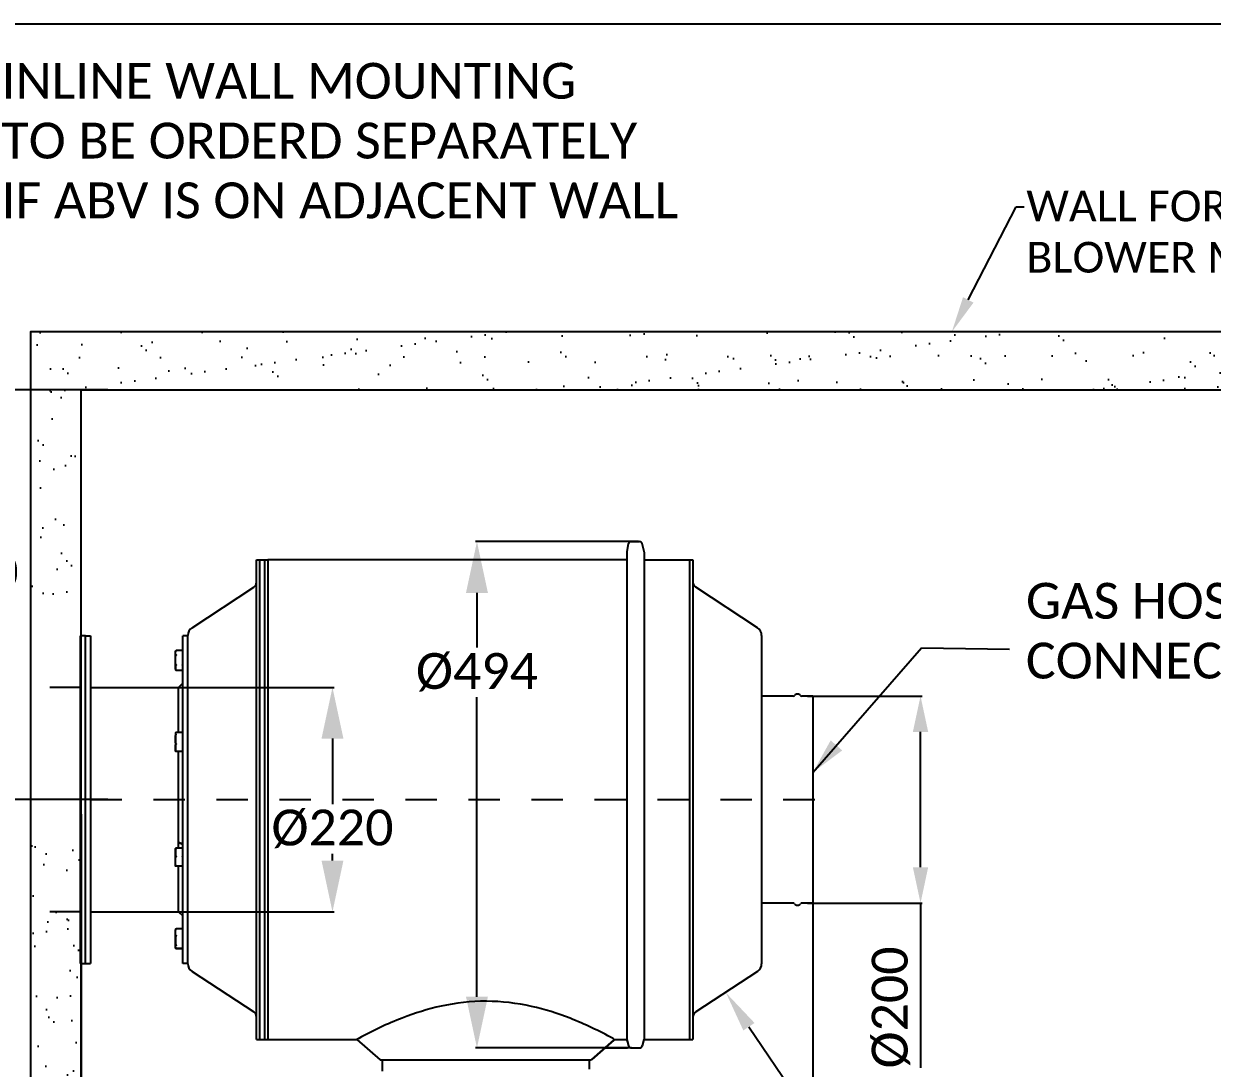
# Model space of a CAD drawing. Header units: millimetres. Extents: x 11802 to 19889, y -472 to 9054.
# Drawn here: x 17840 to 19000, y 2408 to 3428 of the extents above; entities that cross this region are included whole.
import ezdxf
from ezdxf import colors
from ezdxf.entities.mleader import LeaderData, LeaderLine
from ezdxf.math import Vec2, Vec3

# ---------------------------------------------------------------- set-up
doc = ezdxf.new("R2010")
doc.units = ezdxf.units.MM
doc.header["$LTSCALE"] = 307.34
doc.header["$PDMODE"] = 3
doc.header["$PDSIZE"] = 8
doc.linetypes.add('DASHED', pattern=[0.2, 0.1, -0.1])
doc.linetypes.add('DOT', pattern=[0.2, 0.1, -0.1])
doc.layers.get('0').update_dxf_attribs({"linetype": 'CONTINUOUS'})
doc.layers.get('Defpoints').update_dxf_attribs({"linetype": 'CONTINUOUS'})
doc.styles.get("Standard").update_dxf_attribs({"font": 'calibri.ttf'})
doc.dimstyles.new('DIMSTYLE_1', dxfattribs={"dimtxt": 35, "dimasz": 35, "dimexe": 1.5, "dimexo": 1, "dimgap": 0.875, "dimtad": 1, "dimdsep": 46, "dimtxsty": 'Standard', "dimblk": '_FILLED', "dimblk1": '_FILLED', "dimblk2": '_FILLED', "dimcen": 0.09, "dimazin": 2, "dimtp": 0.01, "dimtm": 0.01, "dimtfac": 1, "dimtofl": 0, "dimtmove": 0, "dimatfit": 3, "dimldrblk": '_FILLED', "dimfxl": 1, "dimtolj": 1, "dimarcsym": 0})
doc.dimstyles.get("Standard").update_dxf_attribs({"dimtxt": 35, "dimasz": 35, "dimexe": 1.5, "dimexo": 1, "dimtad": 1, "dimdsep": 46, "dimtxsty": 'Standard', "dimblk": '_FILLED', "dimblk1": '_FILLED', "dimblk2": '_FILLED', "dimcen": 0.09, "dimazin": 2, "dimtol": 1, "dimtp": 0.01, "dimtm": 0.01, "dimtfac": 1, "dimtofl": 0, "dimtmove": 0, "dimatfit": 3, "dimldrblk": '_FILLED', "dimfxl": 1, "dimtolj": 1, "dimarcsym": 0})

# ---------------------------------------------------------------- blocks, each defined once
blk = doc.blocks.new('_FILLED')
at = {"color": 0, "linetype": 'ByBlock'}
blk.add_solid([(0, 0), (-1, 0.214), (-1, -0.214)], dxfattribs=at)
blk = doc.blocks.new('*D550')
at = {"color": 0, "linetype": 'Continuous', "lineweight": -2}
for p, q in [((17895.8, 2656.3), (17895.8, 2233.2)), ((18609.8, 2650.9), (18609.8, 2233.2)), ((17930.8, 2234.7), (18574.8, 2234.7))]:
    blk.add_line(p, q, dxfattribs=at)
at = {"layer": 'Defpoints', "color": 0}
for p in [(17895.8, 2657.3), (18609.8, 2651.9), (18609.8, 2234.7)]:
    blk.add_point(p, dxfattribs=at)
at = {"color": 0, "linetype": 'ByBlock', "lineweight": -2, "xscale": 35, "yscale": 35, "zscale": 35, "rotation": 180}
blk.add_blockref('_FILLED', (17895.8, 2234.7), dxfattribs=at)
at = {"color": 0, "linetype": 'ByBlock', "lineweight": -2, "xscale": 35, "yscale": 35, "zscale": 35}
blk.add_blockref('_FILLED', (18609.8, 2234.7), dxfattribs=at)
at = {"color": 0, "insert": (18242.5, 2282.3), "char_height": 35, "attachment_point": 2, "line_spacing_factor": 0.9}
blk.add_mtext('\\A1;\\A1;715', dxfattribs=at)
blk = doc.blocks.new('*D551')
at = {"color": 0, "linetype": 'Continuous', "lineweight": -2}
for p, q in [((18604.7, 2771.6), (18716.4, 2771.6)), ((18714.9, 2604.6), (18714.9, 2736.6)), ((18604.7, 2569.6), (18716.4, 2569.6)), ((18714.9, 2569.6), (18714.9, 2408.9))]:
    blk.add_line(p, q, dxfattribs=at)
at = {"layer": 'Defpoints', "color": 0}
for p in [(18603.7, 2771.6), (18714.9, 2771.6), (18603.7, 2569.6)]:
    blk.add_point(p, dxfattribs=at)
at = {"color": 0, "linetype": 'ByBlock', "lineweight": -2, "xscale": 35, "yscale": 35, "zscale": 35}
for p, rotation in [((18714.9, 2771.6), 90), ((18714.9, 2569.6), 270)]:
    blk.add_blockref('_FILLED', p, dxfattribs=dict(at, rotation=rotation))
at = {"color": 0, "insert": (18667.3, 2467.7), "char_height": 35, "attachment_point": 2, "rotation": 90, "line_spacing_factor": 0.9}
blk.add_mtext('\\A1;%%c200', dxfattribs=at)
blk = doc.blocks.new('*D552')
at = {"color": 0, "linetype": 'Continuous', "lineweight": -2}
for p, q in [((17921.8, 3070.6), (17791.7, 3070.6)), ((17793.2, 3035.6), (17793.2, 2911.2)), ((17793.2, 2705.6), (17793.2, 2874.1)), ((17921.8, 2670.6), (17791.7, 2670.6))]:
    blk.add_line(p, q, dxfattribs=at)
at = {"layer": 'Defpoints', "color": 0}
for p in [(17793.2, 3070.6), (17922.8, 3070.6), (17922.8, 2670.6)]:
    blk.add_point(p, dxfattribs=at)
at = {"color": 0, "linetype": 'ByBlock', "lineweight": -2, "xscale": 35, "yscale": 35, "zscale": 35}
for p, rotation in [((17793.2, 3070.6), 90), ((17793.2, 2670.6), 270)]:
    blk.add_blockref('_FILLED', p, dxfattribs=dict(at, rotation=rotation))
at = {"color": 0, "insert": (17793.2, 2892.7), "char_height": 35, "attachment_point": 5}
blk.add_mtext('\\A1;\\A1;400', dxfattribs=at)
blk = doc.blocks.new('*D553')
at = {"color": 0, "lineweight": -2}
for p, q in [((18439.8, 2922.4), (18280.5, 2922.4)), ((18282, 2872.4), (18282, 2819)), ((18282, 2478.2), (18282, 2770.6)), ((18432.8, 2428.2), (18280.5, 2428.2))]:
    blk.add_line(p, q, dxfattribs=at)
at = {"layer": 'Defpoints', "color": 0}
for p in [(18440.8, 2922.4), (18282, 2428.2), (18433.8, 2428.2)]:
    blk.add_point(p, dxfattribs=at)
at = {"color": 0, "linetype": 'ByBlock', "lineweight": -2, "xscale": 50, "yscale": 50, "zscale": 50}
for p, rotation in [((18282, 2922.4), 90), ((18282, 2428.2), 270)]:
    blk.add_blockref('_FILLED', p, dxfattribs=dict(at, rotation=rotation))
at = {"color": 0, "insert": (18282, 2794.8), "char_height": 35, "attachment_point": 5}
blk.add_mtext('\\A1;\\A1;%%C494', dxfattribs=at)
blk = doc.blocks.new('*D554')
at = {"color": 0, "lineweight": -2}
for p, q in [((17942.4, 2780.1), (18142.5, 2780.1)), ((18141, 2730.1), (18141, 2666.2)), ((18141, 2611.1), (18141, 2617.8)), ((17944.8, 2561.1), (18142.5, 2561.1))]:
    blk.add_line(p, q, dxfattribs=at)
at = {"layer": 'Defpoints', "color": 0}
for p in [(17941.4, 2780.1), (17943.8, 2561.1), (18141, 2561.1)]:
    blk.add_point(p, dxfattribs=at)
at = {"color": 0, "linetype": 'ByBlock', "lineweight": -2, "xscale": 50, "yscale": 50, "zscale": 50}
for p, rotation in [((18141, 2780.1), 90), ((18141, 2561.1), 270)]:
    blk.add_blockref('_FILLED', p, dxfattribs=dict(at, rotation=rotation))
at = {"color": 0, "insert": (18141, 2642), "char_height": 35, "attachment_point": 5}
blk.add_mtext('\\A1;\\A1;%%C220', dxfattribs=at)

msp = doc.modelspace()

# ---------------------------------------------------------------- hatches: boundary and pattern name
at = {"linetype": 'Continuous'}
h = msp.add_hatch(dxfattribs=at)
h.set_pattern_fill('AR-SAND', color=0)
h.set_pattern_definition([(37.5, (15556.168, 265.352), (-1.60003, 48.94132), [0, -38.608, 0, -43.18, 0, -41.275]), (7.5, (15556.17, 265.35), (44.9523, 71.6825), [0, -20.828, 0, -34.798, 0, -13.335]), (327.5, (15524.926, 265.352), (79.09924, 0.1437), [0, -12.7, 0, -45.72, 0, -59.69]), (317.5, (15524.926, 265.35), (76.3556, 22.2929), [0, -6.35, 0, -29.972, 0, -34.29])])
h.paths.add_polyline_path([(17846.21481, 2860.14521), (17846.21481, 2641.1801), (17895.84628, 2641.1801), (17895.84628, 2750.574), (17895.84628, 2860.14521)])
h.paths.add_polyline_path([(17895.84628, 3070.574), (19267.8666, 3070.574), (19267.8666, 3127.18674), (17846.21481, 3127.18674), (17846.21481, 3070.574), (17846.21481, 2126.57648), (17895.84628, 2126.57648)])

# ---------------------------------------------------------------- linework, layer by layer
at = {"color": 0, "linetype": 'Continuous'}
for p, q in [((17895.84628, 2750.574), (17895.84628, 3070.574)), ((18428.64806, 2912.50559), (18429.80271, 2920.43719)), ((18428.64806, 2434.73644), (18428.64806, 2912.50559)), ((18432.32358, 2922.4006), (18440.76584, 2922.4006)), ((18445.59601, 2911.29235), (18443.28671, 2920.43719)), ((18445.59601, 2436.574), (18445.59601, 2911.29235)), ((18066.84628, 2436.574), (18066.84628, 2904.574)), ((18066.84628, 2904.574), (18074.84628, 2904.574)), ((18069.84628, 2904.574), (18069.84628, 2436.574)), ((18074.84628, 2436.56629), (18074.84628, 2904.58171)), ((18074.84628, 2904.58171), (18077.84628, 2904.58171)), ((18077.84628, 2904.58171), (18077.84628, 2436.56629)), ((18428.64806, 2904.574), (18077.84628, 2904.574)), ((18445.59601, 2904.574), (18492.84628, 2904.574)), ((18489.84628, 2436.57552), (18489.84628, 2904.574)), ((18492.84628, 2904.574), (18492.84628, 2436.574)), ((18003.90592, 2838.24003), (18064.13986, 2877.79665)), ((18555.78664, 2838.24003), (18495.55271, 2877.79665)), ((17899.84628, 2510.574), (17899.84628, 2830.574)), ((17899.84628, 2830.574), (17904.84628, 2830.574)), ((17904.84628, 2830.574), (17904.84628, 2510.574)), ((17994.84628, 2510.574), (17994.84628, 2830.574)), ((17999.84628, 2830.574), (17994.84628, 2830.574)), ((17999.84628, 2510.43079), (17999.84628, 2830.71721)), ((18559.84628, 2830.71721), (18559.84628, 2510.43079)), ((17987.64628, 2797.96934), (17987.64628, 2814.79925)), ((17987.67318, 2814.797), (17987.67381, 2814.80392)), ((17987.67328, 2814.797), (17987.67386, 2814.80392)), ((17994.76578, 2816.13846), (17988.52679, 2816.13846)), ((17994.64628, 2814.09377), (17994.64628, 2806.57535)), ((17994.64628, 2814.09377), (17994.84628, 2814.09377)), ((17994.84628, 2813.65204), (17994.64628, 2813.65204)), ((17994.64628, 2812.63429), (17994.84628, 2812.63429)), ((17994.64628, 2796.63012), (17988.52679, 2796.63012)), ((17994.84628, 2806.57535), (17994.64628, 2806.57535)), ((17994.64628, 2799.42017), (17994.64628, 2796.63012)), ((17994.64628, 2799.42017), (17994.84628, 2799.42017)), ((17994.84628, 2798.92548), (17994.64628, 2798.92548)), ((17994.84628, 2798.22107), (17994.64628, 2798.22107)), ((17994.77859, 2796.81728), (17994.64628, 2796.81728)), ((17990.84628, 2780.074), (17994.84628, 2784.074)), ((17904.84628, 2780.074), (17990.84628, 2780.074)), ((17990.84628, 2736.1255), (17990.84628, 2780.074)), ((18590.37526, 2771.574), (18559.8474, 2771.574)), ((18609.8474, 2771.57401), (18599.31954, 2771.57401)), ((18609.8474, 2771.57401), (18609.8474, 2569.57399)), ((17987.64628, 2735.24341), (17987.64628, 2718.41353)), ((17994.64628, 2736.1255), (17988.49603, 2736.1255)), ((17994.64628, 2736.1255), (17994.64628, 2735.09059)), ((17994.84628, 2735.09059), (17994.64628, 2735.09059)), ((17994.64628, 2729.74109), (17994.64628, 2720.95147)), ((17994.64628, 2729.74109), (17994.84628, 2729.74109)), ((17994.79653, 2717.53143), (17988.49603, 2717.53143)), ((17990.84628, 2628.67017), (17990.84628, 2717.53143)), ((17994.84628, 2720.95147), (17994.64628, 2720.95147)), ((17987.64628, 2622.73449), (17987.64953, 2622.83246)), ((17987.64628, 2605.90458), (17987.64628, 2622.73449)), ((17988.44632, 2623.06741), (17988.4615, 2623.06787)), ((17994.64628, 2623.06787), (17988.46133, 2623.06787)), ((17994.84628, 2627.13943), (17990.84628, 2628.67017)), ((17990.84628, 2623.06787), (17990.84628, 2628.57822)), ((17990.84628, 2628.57822), (17994.84628, 2627.04412)), ((17990.84628, 2628.57822), (17991.08656, 2628.57822)), ((17994.64628, 2623.06787), (17994.64628, 2618.73619)), ((17994.64628, 2622.79134), (17994.84628, 2622.79134)), ((17994.64628, 2620.56954), (17994.84628, 2620.56954)), ((17994.84628, 2618.73619), (17994.64628, 2618.73619)), ((17994.64628, 2610.72913), (17994.64628, 2605.81715)), ((17994.64628, 2610.72913), (17994.84628, 2610.72913)), ((17987.64628, 2605.90458), (17987.64953, 2605.80661)), ((17988.44632, 2605.57166), (17988.4615, 2605.57121)), ((17994.83124, 2605.57121), (17988.46133, 2605.57121)), ((17990.84628, 2561.074), (17990.84628, 2605.57121)), ((17994.64628, 2608.06954), (17994.84628, 2608.06954)), ((17994.84628, 2605.81715), (17994.64628, 2605.81715)), ((18590.37526, 2569.574), (18559.8474, 2569.574)), ((18609.8474, 2569.57399), (18599.31954, 2569.57399)), ((17904.84628, 2561.074), (17990.84628, 2561.074)), ((17990.84628, 2561.074), (17994.84628, 2557.074)), ((17987.64628, 2526.34876), (17987.64628, 2543.17867)), ((17994.64628, 2544.51788), (17988.52679, 2544.51788)), ((17994.76478, 2544.33073), (17988.52779, 2544.33073)), ((17994.64628, 2544.51788), (17994.64628, 2544.33073)), ((17994.64628, 2541.28123), (17994.64628, 2532.74768)), ((17994.64628, 2541.28123), (17994.84628, 2541.28123)), ((17994.64628, 2541.01371), (17994.84628, 2541.01371)), ((17994.84628, 2532.74768), (17994.64628, 2532.74768)), ((17987.65019, 2526.49471), (17987.64929, 2526.55541)), ((17994.64628, 2525.1967), (17988.51398, 2525.1967)), ((17994.76578, 2525.00954), (17988.52679, 2525.00954)), ((17994.64628, 2526.77349), (17994.64628, 2525.1967)), ((17994.64628, 2526.77349), (17994.84628, 2526.77349)), ((17899.84628, 2510.574), (17904.84628, 2510.574)), ((17999.84628, 2510.574), (17994.84628, 2510.574)), ((18003.90592, 2502.90797), (18064.13986, 2463.35136)), ((18555.78664, 2502.90797), (18495.55271, 2463.35136)), ((18066.84628, 2436.574), (18074.84628, 2436.574)), ((18074.84628, 2436.56629), (18077.84628, 2436.56629)), ((18077.84628, 2436.57414), (18164.88905, 2436.57414)), ((18164.88893, 2436.574), (18187.61633, 2416.574)), ((18164.89574, 2436.57777), (18164.88928, 2436.57414)), ((18166.58372, 2437.49843), (18164.89574, 2436.57778)), ((18165.3676, 2436.83601), (18164.89574, 2436.57777)), ((18415.56377, 2435.8399), (18394.03994, 2416.89887)), ((18394.03994, 2416.89887), (18415.56377, 2435.8399)), ((18415.22956, 2437.21207), (18414.87636, 2437.40395)), ((18415.22959, 2437.21206), (18414.87651, 2437.40395)), ((18416.39813, 2436.57414), (18415.22956, 2437.21207)), ((18416.39813, 2436.57414), (18415.56377, 2435.8399)), ((18416.39813, 2436.57414), (18428.184, 2436.57414)), ((18428.184, 2436.57414), (18429.80271, 2430.16402)), ((18444.90539, 2436.574), (18443.28671, 2430.16402)), ((18444.90539, 2436.574), (18492.84628, 2436.574)), ((18406.88278, 2428.2006), (18429, 2428.2006)), ((18432.15566, 2428.2006), (18441, 2428.2006)), ((18187.61619, 2416.574), (18393.67078, 2416.574)), ((18189.84628, 2405.41663), (18189.84628, 2416.574)), ((18391.84628, 2407.31663), (18391.84628, 2416.574)), ((18394.03994, 2416.89887), (18393.67078, 2416.574))]:
    msp.add_line(p, q, dxfattribs=at)
at = {"linetype": 'DASHED'}
for p, q in [((17899.84628, 2830.574), (17894.84628, 2830.574)), ((17895.84628, 2780.14521), (17846.21481, 2780.14521)), ((17895.84628, 2561.1801), (17846.21481, 2561.1801)), ((17894.84628, 2510.574), (17899.84628, 2510.574))]:
    msp.add_line(p, q, dxfattribs=at)
at = {"linetype": 'Continuous'}
msp.add_line((17894.84628, 2830.574), (17894.84628, 2510.574), dxfattribs=at)
at = {"color": 0, "linetype": 'DOT'}
msp.add_line((17904.84628, 2670.574), (18636.82358, 2670.574), dxfattribs=at)
msp.add_lwpolyline([(17769.28854, 3427.85068), (19267.8666, 3427.85068), (19267.8666, 1832.0709), (17769.28854, 1832.0709)], close=True)
at = {"color": 0, "linetype": 'Continuous'}
for points in [[(17895.84628, 3070.574), (19267.8666, 3070.574), (19267.8666, 3127.18674), (17846.21481, 3127.18674), (17846.21481, 3070.574)], [(17846.21481, 3070.574), (17846.21481, 2126.57648), (17895.84628, 2126.57648), (17895.84628, 3070.574)], [(18166.58376, 2437.49842), (18166.20943, 2437.2951), (18165.3676, 2436.83601)]]:
    msp.add_lwpolyline(points, dxfattribs=at)
for centre, radius, start, end in [((18432.32358, 2919.8006), 2.6, 90, 165.8276623), ((18440.76584, 2919.8006), 2.6, 14.1723377, 90), ((18060.84628, 2882.81186), 6, 303.29356327, 0), ((18498.84628, 2882.81186), 6, 180, 236.70643673), ((18008.84628, 2830.71721), 9, 123.29356327, 180), ((18550.84628, 2830.71721), 9, 0, 56.70643673), ((17989.12628, 2814.79925), 1.48, 131.32167399, 180), ((17991.85183, 2814.42071), 4.19556, 174.85430882, 175.79779622), ((17989.02162, 2814.94894), 1.30122, 148.63631866, 150.77222013), ((17988.96454, 2814.98497), 1.23372, 131.37553376, 148.6856854), ((17989.12628, 2797.96934), 1.48, 180, 228.67832601), ((18590.37526, 2773.574), 2, 270, 318.18982365), ((18594.84741, 2769.57401), 4, 41.8103149, 138.18982365), ((18599.31954, 2773.57401), 2, 221.8103149, 270), ((17989.12628, 2735.24342), 1.48, 169.49266069, 180), ((17989.12628, 2718.41351), 1.48, 180, 190.50733931), ((18590.37526, 2567.574), 2, 41.81017635, 90), ((18594.84741, 2571.57399), 4, 221.81017635, 318.1896851), ((18599.31954, 2567.57399), 2, 90, 138.1896851), ((17989.12628, 2543.17867), 1.48, 131.32167438, 180), ((17989.04787, 2543.3136), 1.33133, 151.07701014, 152.03625316), ((17989.03987, 2543.318), 1.3222, 150.76699317, 151.07620527), ((17989.02162, 2543.32835), 1.30122, 148.63631859, 150.77222006), ((17988.96454, 2543.36439), 1.23372, 131.37553415, 148.68568533), ((17989.12628, 2526.34876), 1.48, 180, 201.0049548), ((17993.66863, 2526.5904), 6.01921, 180.91086077, 182.06547025), ((17989.12628, 2526.34876), 1.48, 203.46691322, 228.67832562), ((18008.84628, 2510.43079), 9, 180, 236.70643673), ((18550.84628, 2510.43079), 9, 303.29356327, 0), ((18060.84628, 2458.33614), 6, 0, 56.70643673), ((18498.84628, 2458.33614), 6, 123.29356327, 180), ((18432.32358, 2430.8006), 2.6, 194.1723377, 259.40872807), ((18440.76584, 2430.8006), 2.6, 270, 345.8276623)]:
    msp.add_arc(centre, radius, start, end, dxfattribs=at)
for points, knots in [([(17987.88606, 2812.35252), (17987.68958, 2812.7036), (17987.64855, 2813.33946), (17987.64782, 2814.13115), (17987.65294, 2814.53003), (17987.66755, 2814.72814)], [0, 0, 0, 0, 0.5031807192, 0.751548383, 1, 1, 1, 1]), ([(17987.88606, 2803.27924), (17987.73953, 2803.8582), (17987.64914, 2805.06134), (17987.64853, 2806.85244), (17987.64913, 2808.64354), (17987.73954, 2809.84668), (17987.88607, 2810.42564)], [0, 0, 0, 0, 0.2497965248, 0.49999982, 0.7502032137, 1, 1, 1, 1]), ([(17987.67381, 2814.80392), (17987.67986, 2814.86966), (17987.71124, 2815.13772), (17987.78621, 2815.40587), (17987.88607, 2815.5843)], [0, 0, 0, 0, 0.2440627162, 1, 1, 1, 1]), ([(17988.44632, 2811.83073), (17988.31782, 2811.89241), (17988.10009, 2812.04202), (17987.94259, 2812.2515), (17987.88606, 2812.35252)], [0, 0, 0, 0, 0.5518258528, 1, 1, 1, 1]), ([(17987.88607, 2810.42564), (17987.93898, 2810.63472), (17988.07232, 2811.04553), (17988.29881, 2811.42301), (17988.44632, 2811.57958)], [0, 0, 0, 0, 0.500649685, 1, 1, 1, 1]), ([(17988.14906, 2815.91075), (17988.1696, 2815.92881), (17988.26138, 2816.00426), (17988.36389, 2816.06657), (17988.44632, 2816.10614)], [0, 0, 0, 0, 0.2302227555, 1, 1, 1, 1]), ([(17988.52679, 2816.13846), (17988.51649, 2816.13839), (17988.48968, 2816.12416), (17988.46313, 2816.1142), (17988.44632, 2816.10614)], [0, 0, 0, 0, 0.3558419081, 1, 1, 1, 1]), ([(17988.44632, 2811.83073), (17988.46676, 2811.82092), (17988.50683, 2811.79647), (17988.52779, 2811.75024), (17988.52779, 2811.72714)], [0, 0, 0, 0, 0.4953634168, 1, 1, 1, 1]), ([(17988.52779, 2811.72714), (17988.52779, 2811.7139), (17988.51522, 2811.65694), (17988.47637, 2811.61148), (17988.44632, 2811.57958)], [0, 0, 0, 0, 0.2320945507, 1, 1, 1, 1]), ([(17987.88609, 2801.22575), (17987.7466, 2800.92384), (17987.64664, 2800.25296), (17987.64964, 2799.26836), (17987.64664, 2798.28375), (17987.7466, 2797.61287), (17987.88609, 2797.31097)], [0, 0, 0, 0, 0.2518260028, 0.499999953, 0.748173888, 1, 1, 1, 1]), ([(17988.44632, 2802.12541), (17988.29882, 2802.28197), (17988.07236, 2802.65942), (17987.93897, 2803.07017), (17987.88606, 2803.27924)], [0, 0, 0, 0, 0.4993482381, 1, 1, 1, 1]), ([(17988.44632, 2801.85774), (17988.31398, 2801.78079), (17988.0916, 2801.59152), (17987.94137, 2801.34541), (17987.88609, 2801.22575)], [0, 0, 0, 0, 0.5373197734, 1, 1, 1, 1]), ([(17987.88609, 2797.31097), (17987.94137, 2797.1913), (17988.0916, 2796.94519), (17988.31398, 2796.75592), (17988.44632, 2796.67897)], [0, 0, 0, 0, 0.4626800545, 1, 1, 1, 1]), ([(17988.14906, 2796.85784), (17988.1696, 2796.83978), (17988.26138, 2796.76432), (17988.36389, 2796.70201), (17988.44632, 2796.66245)], [0, 0, 0, 0, 0.2302227555, 1, 1, 1, 1]), ([(17988.44632, 2802.12541), (17988.48575, 2802.08357), (17988.5492, 2802.00722), (17988.50777, 2801.89904), (17988.46701, 2801.86976), (17988.44632, 2801.85774)], [0, 0, 0, 0, 0.5407689865, 0.7749796749, 1, 1, 1, 1]), ([(17988.44632, 2796.67897), (17988.46606, 2796.6675), (17988.47403, 2796.66084), (17988.53536, 2796.63007), (17988.52679, 2796.63013)], [0, 0, 0, 0, 0.7269630285, 1, 1, 1, 1]), ([(17988.52679, 2796.63013), (17988.51649, 2796.63019), (17988.48968, 2796.64443), (17988.46313, 2796.65438), (17988.44632, 2796.66245)], [0, 0, 0, 0, 0.3558419081, 1, 1, 1, 1]), ([(17994.84625, 2801.85774), (17994.82566, 2801.86971), (17994.78597, 2801.89973), (17994.75337, 2801.97725), (17994.78974, 2802.0586), (17994.82572, 2802.10363), (17994.84625, 2802.12541)], [0, 0, 0, 0, 0.2225508016, 0.455570037, 0.720335533, 1, 1, 1, 1]), ([(17987.64895, 2735.20717), (17987.64827, 2735.14072), (17987.64874, 2735.00759), (17987.66011, 2734.80541), (17987.71746, 2734.58889), (17987.82057, 2734.46633), (17987.88609, 2734.41311)], [0, 0, 0, 0, 0.2317343198, 0.4641864683, 0.7056268246, 1, 1, 1, 1]), ([(17987.88606, 2726.07685), (17987.73988, 2726.62651), (17987.649, 2727.77257), (17987.6486, 2729.47728), (17987.64899, 2731.182), (17987.73989, 2732.32805), (17987.88607, 2732.87771)], [0, 0, 0, 0, 0.2498886294, 0.4999998074, 0.7501110828, 1, 1, 1, 1]), ([(17987.88609, 2735.88199), (17987.82433, 2735.83184), (17987.72621, 2735.71841), (17987.6831, 2735.5774), (17987.6712, 2735.51331)], [0, 0, 0, 0, 0.549632532, 1, 1, 1, 1]), ([(17988.44632, 2724.97882), (17988.37271, 2725.05318), (17988.1146, 2725.38031), (17987.96554, 2725.77798), (17987.88606, 2726.07685)], [0, 0, 0, 0, 0.2527941281, 1, 1, 1, 1]), ([(17987.88607, 2732.87771), (17987.91258, 2732.9774), (17988.03256, 2733.3709), (17988.22835, 2733.75568), (17988.44632, 2733.97586)], [0, 0, 0, 0, 0.2497770043, 1, 1, 1, 1]), ([(17988.44632, 2736.11912), (17988.37986, 2736.10462), (17988.18336, 2736.05299), (17987.99146, 2735.96756), (17987.88609, 2735.88199)], [0, 0, 0, 0, 0.3338559145, 1, 1, 1, 1]), ([(17987.88609, 2734.41311), (17987.91489, 2734.38973), (17988.08325, 2734.27367), (17988.28347, 2734.21151), (17988.44632, 2734.17598)], [0, 0, 0, 0, 0.1820607788, 1, 1, 1, 1]), ([(17988.44632, 2734.17598), (17988.46584, 2734.17173), (17988.50437, 2734.16142), (17988.53999, 2734.10006), (17988.49969, 2734.03306), (17988.46625, 2733.99599), (17988.44632, 2733.97586)], [0, 0, 0, 0, 0.2223205601, 0.4230847154, 0.6847395903, 1, 1, 1, 1]), ([(17994.84625, 2733.97586), (17994.82636, 2733.99594), (17994.794, 2734.03358), (17994.75212, 2734.1003), (17994.78911, 2734.16084), (17994.82694, 2734.17177), (17994.84625, 2734.17598)], [0, 0, 0, 0, 0.3153147397, 0.577748507, 0.7795279764, 1, 1, 1, 1]), ([(17987.88606, 2718.49219), (17987.74211, 2718.91656), (17987.64811, 2719.82043), (17987.64904, 2721.15821), (17987.6481, 2722.49599), (17987.74212, 2723.39985), (17987.88607, 2723.82423)], [0, 0, 0, 0, 0.2504969248, 0.4999997244, 0.7495026138, 1, 1, 1, 1]), ([(17987.88609, 2717.77494), (17987.82433, 2717.8251), (17987.72621, 2717.93852), (17987.6831, 2718.07953), (17987.6712, 2718.14362)], [0, 0, 0, 0, 0.549632532, 1, 1, 1, 1]), ([(17988.44632, 2717.6313), (17988.3745, 2717.68818), (17988.12638, 2717.93191), (17987.9676, 2718.2518), (17987.88606, 2718.49219)], [0, 0, 0, 0, 0.2651957151, 1, 1, 1, 1]), ([(17987.88607, 2723.82423), (17987.91274, 2723.90288), (17988.03693, 2724.22329), (17988.24126, 2724.52281), (17988.44632, 2724.68521)], [0, 0, 0, 0, 0.2409706609, 1, 1, 1, 1]), ([(17988.44632, 2717.53781), (17988.37986, 2717.55231), (17988.18336, 2717.60395), (17987.99146, 2717.68937), (17987.88609, 2717.77494)], [0, 0, 0, 0, 0.3338559145, 1, 1, 1, 1]), ([(17988.52779, 2724.82376), (17988.52779, 2724.80928), (17988.51808, 2724.75406), (17988.47797, 2724.71027), (17988.44632, 2724.68521)], [0, 0, 0, 0, 0.2641079362, 1, 1, 1, 1]), ([(17988.44632, 2717.6313), (17988.46149, 2717.61929), (17988.48724, 2717.59574), (17988.52115, 2717.57234), (17988.53081, 2717.53153), (17988.50576, 2717.53141), (17988.49605, 2717.53142)], [0, 0, 0, 0, 0.3734006523, 0.6655253641, 0.8126795903, 1, 1, 1, 1]), ([(17994.79705, 2717.53142), (17994.78729, 2717.53141), (17994.7707, 2717.5308), (17994.7628, 2717.54955), (17994.77215, 2717.56324), (17994.78479, 2717.57799), (17994.81005, 2717.60183), (17994.83116, 2717.61935), (17994.84625, 2717.6313)], [0, 0, 0, 0, 0.1863482418, 0.2508878786, 0.3430841835, 0.4743791121, 0.6326284075, 1, 1, 1, 1]), ([(17987.88609, 2621.9646), (17987.74095, 2621.48377), (17987.64882, 2620.47115), (17987.64856, 2618.96856), (17987.64881, 2617.46598), (17987.74095, 2616.45336), (17987.88609, 2615.97252)], [0, 0, 0, 0, 0.2501707096, 0.4999999797, 0.7498292383, 1, 1, 1, 1]), ([(17987.88606, 2623.00376), (17987.83882, 2622.99346), (17987.76747, 2622.97459), (17987.67113, 2622.92292), (17987.65158, 2622.86309), (17987.64953, 2622.83246)], [0, 0, 0, 0, 0.4603731111, 0.7077105052, 1, 1, 1, 1]), ([(17988.44632, 2623.06741), (17988.38055, 2623.06356), (17988.19312, 2623.05002), (17988.00542, 2623.02978), (17987.88606, 2623.00376)], [0, 0, 0, 0, 0.3503581057, 1, 1, 1, 1]), ([(17988.44632, 2622.93195), (17988.37366, 2622.86728), (17988.12039, 2622.58628), (17987.96654, 2622.23114), (17987.88609, 2621.9646)], [0, 0, 0, 0, 0.25892674, 1, 1, 1, 1]), ([(17988.46133, 2623.06787), (17988.4777, 2623.06787), (17988.50104, 2623.06697), (17988.52638, 2623.04973), (17988.52926, 2623.02746), (17988.51711, 2623.00535), (17988.49052, 2622.97178), (17988.46458, 2622.9482), (17988.44632, 2622.93195)], [0, 0, 0, 0, 0.2288068163, 0.3154941182, 0.3997480563, 0.5136945166, 0.6584454577, 1, 1, 1, 1]), ([(17987.88606, 2607.28837), (17987.74037, 2607.80278), (17987.6488, 2608.88037), (17987.6487, 2610.48141), (17987.64879, 2612.08246), (17987.74038, 2613.16005), (17987.88607, 2613.67446)], [0, 0, 0, 0, 0.2500192919, 0.4999997896, 0.7499803829, 1, 1, 1, 1]), ([(17987.88607, 2613.67446), (17987.91262, 2613.7682), (17988.03349, 2614.14091), (17988.23166, 2614.50203), (17988.44632, 2614.70563)], [0, 0, 0, 0, 0.2477203141, 1, 1, 1, 1]), ([(17987.88609, 2615.97252), (17987.91267, 2615.88445), (17988.03455, 2615.53142), (17988.23508, 2615.19316), (17988.44632, 2615.00518)], [0, 0, 0, 0, 0.2454822524, 1, 1, 1, 1]), ([(17988.44632, 2615.00518), (17988.48831, 2614.96781), (17988.56739, 2614.85615), (17988.48801, 2614.74517), (17988.44632, 2614.70563)], [0, 0, 0, 0, 0.4944677128, 1, 1, 1, 1]), ([(17994.84625, 2614.70563), (17994.80453, 2614.7452), (17994.72527, 2614.85624), (17994.8043, 2614.96785), (17994.84625, 2615.00518)], [0, 0, 0, 0, 0.5059284804, 1, 1, 1, 1]), ([(17987.64953, 2605.80661), (17987.64738, 2605.83858), (17987.64653, 2605.88453), (17987.66658, 2605.92479), (17987.67381, 2605.93436)], [0, 0, 0, 0, 0.7276187374, 1, 1, 1, 1]), ([(17987.88606, 2605.63532), (17987.83882, 2605.64561), (17987.76747, 2605.66449), (17987.67113, 2605.71616), (17987.65158, 2605.77599), (17987.64953, 2605.80661)], [0, 0, 0, 0, 0.4603731111, 0.7077105052, 1, 1, 1, 1]), ([(17987.67381, 2605.93436), (17987.6897, 2605.95542), (17987.75856, 2605.99969), (17987.83507, 2606.01844), (17987.88607, 2606.02956)], [0, 0, 0, 0, 0.3357111713, 1, 1, 1, 1]), ([(17988.44632, 2606.2573), (17988.37318, 2606.32668), (17988.11743, 2606.63019), (17987.966, 2607.0061), (17987.88606, 2607.28837)], [0, 0, 0, 0, 0.2557535261, 1, 1, 1, 1]), ([(17988.44632, 2605.57166), (17988.38055, 2605.57552), (17988.19312, 2605.58905), (17988.00542, 2605.6093), (17987.88606, 2605.63532)], [0, 0, 0, 0, 0.3503581057, 1, 1, 1, 1]), ([(17987.88607, 2606.02956), (17987.91628, 2606.03615), (17988.10139, 2606.06985), (17988.28947, 2606.08404), (17988.44632, 2606.09322)], [0, 0, 0, 0, 0.1644522943, 1, 1, 1, 1]), ([(17988.44632, 2606.2573), (17988.46594, 2606.2387), (17988.49855, 2606.20586), (17988.52779, 2606.16235), (17988.52779, 2606.14161)], [0, 0, 0, 0, 0.5659690212, 1, 1, 1, 1]), ([(17988.52779, 2606.14161), (17988.52779, 2606.12678), (17988.49949, 2606.09631), (17988.46522, 2606.09433), (17988.44632, 2606.09322)], [0, 0, 0, 0, 0.4393480764, 1, 1, 1, 1]), ([(17987.88606, 2538.70877), (17987.74347, 2539.0852), (17987.64758, 2539.89734), (17987.6493, 2541.09602), (17987.64757, 2542.29471), (17987.74347, 2543.10685), (17987.88607, 2543.48327)], [0, 0, 0, 0, 0.2508840004, 0.4999996718, 0.7491154282, 1, 1, 1, 1]), ([(17987.88606, 2543.95567), (17987.87011, 2543.936), (17987.81346, 2543.85968), (17987.76959, 2543.77418), (17987.74463, 2543.70917)], [0, 0, 0, 0, 0.2666946348, 1, 1, 1, 1]), ([(17988.44632, 2544.31579), (17988.37899, 2544.29348), (17988.17124, 2544.21082), (17987.98233, 2544.07439), (17987.88606, 2543.95567)], [0, 0, 0, 0, 0.3169693775, 1, 1, 1, 1]), ([(17987.88607, 2543.48327), (17987.94034, 2543.62654), (17988.08373, 2543.91704), (17988.30931, 2544.15706), (17988.44632, 2544.25422)], [0, 0, 0, 0, 0.4770128091, 1, 1, 1, 1]), ([(17988.14906, 2544.29017), (17988.1696, 2544.30822), (17988.26138, 2544.38368), (17988.36389, 2544.44599), (17988.44632, 2544.48556)], [0, 0, 0, 0, 0.230222755, 1, 1, 1, 1]), ([(17988.52679, 2544.51788), (17988.51649, 2544.51781), (17988.48968, 2544.50358), (17988.46313, 2544.49362), (17988.44632, 2544.48556)], [0, 0, 0, 0, 0.355841909, 1, 1, 1, 1]), ([(17988.44632, 2544.31579), (17988.45279, 2544.31793), (17988.47486, 2544.32461), (17988.49769, 2544.33077), (17988.51401, 2544.33074)], [0, 0, 0, 0, 0.2946448655, 1, 1, 1, 1]), ([(17988.52779, 2544.32434), (17988.52779, 2544.31956), (17988.51769, 2544.30859), (17988.49153, 2544.28577), (17988.46505, 2544.2675), (17988.44632, 2544.25422)], [0, 0, 0, 0, 0.1323189039, 0.365178788, 1, 1, 1, 1]), ([(17988.51401, 2544.33074), (17988.51741, 2544.33073), (17988.52297, 2544.33105), (17988.52779, 2544.32637), (17988.52779, 2544.32434)], [0, 0, 0, 0, 0.6263174891, 1, 1, 1, 1]), ([(17994.76478, 2544.32434), (17994.76478, 2544.32643), (17994.77015, 2544.33098), (17994.77574, 2544.33072), (17994.77926, 2544.33074)], [0, 0, 0, 0, 0.3730293849, 1, 1, 1, 1]), ([(17987.88609, 2536.52195), (17987.73969, 2535.95495), (17987.64932, 2534.77512), (17987.6483, 2533.01934), (17987.64932, 2531.26356), (17987.73969, 2530.08373), (17987.88609, 2529.51674)], [0, 0, 0, 0, 0.2498344809, 0.4999999851, 0.7501654788, 1, 1, 1, 1]), ([(17988.44632, 2537.93791), (17988.30932, 2538.03506), (17988.08377, 2538.27507), (17987.94032, 2538.56552), (17987.88606, 2538.70877)], [0, 0, 0, 0, 0.522979814, 1, 1, 1, 1]), ([(17988.44632, 2537.65285), (17988.3725, 2537.57604), (17988.11327, 2537.23737), (17987.96537, 2536.829), (17987.88609, 2536.52195)], [0, 0, 0, 0, 0.251456383, 1, 1, 1, 1]), ([(17987.88609, 2529.51674), (17987.96537, 2529.20968), (17988.11326, 2528.80131), (17988.3725, 2528.46264), (17988.44632, 2528.38583)], [0, 0, 0, 0, 0.7485437024, 1, 1, 1, 1]), ([(17988.44632, 2537.93791), (17988.46725, 2537.92307), (17988.50787, 2537.888), (17988.5486, 2537.77543), (17988.48677, 2537.69493), (17988.44632, 2537.65285)], [0, 0, 0, 0, 0.231050197, 0.4742726332, 1, 1, 1, 1]), ([(17987.64936, 2526.55541), (17987.64828, 2526.65972), (17987.64845, 2526.86847), (17987.65813, 2527.18309), (17987.7089, 2527.50781), (17987.81281, 2527.71184), (17987.88607, 2527.80219)], [0, 0, 0, 0, 0.2420419319, 0.4843154543, 0.7301096995, 1, 1, 1, 1]), ([(17987.74463, 2525.81825), (17987.72732, 2525.86332), (17987.67277, 2526.04407), (17987.65852, 2526.23368), (17987.65334, 2526.37346)], [0, 0, 0, 0, 0.2565780973, 1, 1, 1, 1]), ([(17987.88606, 2525.57175), (17987.87011, 2525.59142), (17987.81346, 2525.66774), (17987.76959, 2525.75324), (17987.74463, 2525.81825)], [0, 0, 0, 0, 0.2666946348, 1, 1, 1, 1]), ([(17988.44632, 2525.21164), (17988.37899, 2525.23394), (17988.17124, 2525.3166), (17987.98233, 2525.45303), (17987.88606, 2525.57175)], [0, 0, 0, 0, 0.3169693775, 1, 1, 1, 1]), ([(17987.88607, 2527.80219), (17987.91401, 2527.83665), (17988.06801, 2527.99989), (17988.27613, 2528.10596), (17988.44632, 2528.16234)], [0, 0, 0, 0, 0.1983918106, 1, 1, 1, 1]), ([(17988.04898, 2525.41456), (17988.07362, 2525.38153), (17988.18641, 2525.24311), (17988.32763, 2525.1274), (17988.44632, 2525.05839)], [0, 0, 0, 0, 0.2308628642, 1, 1, 1, 1]), ([(17988.14906, 2525.23725), (17988.1696, 2525.2192), (17988.26138, 2525.14374), (17988.36389, 2525.08143), (17988.44632, 2525.04187)], [0, 0, 0, 0, 0.230222755, 1, 1, 1, 1]), ([(17988.44632, 2528.38583), (17988.46648, 2528.36486), (17988.50139, 2528.32488), (17988.53944, 2528.25267), (17988.50592, 2528.18551), (17988.46626, 2528.16894), (17988.44632, 2528.16234)], [0, 0, 0, 0, 0.3041455506, 0.5685030217, 0.7804002024, 1, 1, 1, 1]), ([(17988.44632, 2525.21164), (17988.45279, 2525.20949), (17988.47486, 2525.20281), (17988.49769, 2525.19665), (17988.51401, 2525.19668)], [0, 0, 0, 0, 0.2946448655, 1, 1, 1, 1]), ([(17988.44632, 2525.05839), (17988.46606, 2525.04691), (17988.47403, 2525.04026), (17988.53536, 2525.00949), (17988.52679, 2525.00954)], [0, 0, 0, 0, 0.7269630296, 1, 1, 1, 1]), ([(17988.52679, 2525.00954), (17988.51649, 2525.00961), (17988.48968, 2525.02384), (17988.46313, 2525.0338), (17988.44632, 2525.04187)], [0, 0, 0, 0, 0.355841909, 1, 1, 1, 1]), ([(17994.76604, 2525.00958), (17994.75735, 2525.00951), (17994.81918, 2525.03946), (17994.82668, 2525.04702), (17994.84625, 2525.05839)], [0, 0, 0, 0, 0.2774014949, 1, 1, 1, 1]), ([(17994.84625, 2528.16234), (17994.82646, 2528.16889), (17994.78745, 2528.18607), (17994.75268, 2528.25265), (17994.79251, 2528.32434), (17994.82616, 2528.36493), (17994.84625, 2528.38583)], [0, 0, 0, 0, 0.2185005588, 0.4315480451, 0.6961977921, 1, 1, 1, 1]), ([(18414.87636, 2437.40395), (18401.30007, 2444.77247), (18375.48172, 2457.17032), (18334.00415, 2470.36213), (18291.17919, 2475.5269), (18248.26383, 2470.58939), (18206.44712, 2457.45434), (18180.3553, 2444.97003), (18166.58372, 2437.49843)], [0, 0, 0, 0, 0.1774570586, 0.3280143638, 0.4982686793, 0.668779256, 0.8200062657, 1, 1, 1, 1])]:
    msp.add_open_spline(points, degree=3, knots=knots, dxfattribs=at)
for points in [[(17987.6712, 2735.51331), (17987.65252, 2735.41272), (17987.65, 2735.30948), (17987.64895, 2735.20717)], [(17988.49605, 2736.12551), (17988.47934, 2736.12549), (17988.46265, 2736.12268), (17988.44632, 2736.11912)], [(17988.44632, 2724.97882), (17988.4874, 2724.93733), (17988.52779, 2724.88215), (17988.52779, 2724.82376)], [(17988.49605, 2717.53142), (17988.47934, 2717.53144), (17988.46265, 2717.53425), (17988.44632, 2717.53781)]]:
    msp.add_open_spline(points, degree=3, dxfattribs=at)

# ---------------------------------------------------------------- texts
at = {"color": 0, "linetype": 'Continuous', "insert": (17817.97057, 3389.68465), "char_height": 35, "width": 1008.0345158, "attachment_point": 1}
msp.add_mtext('INLINE WALL MOUNTING\\PTO BE ORDERD SEPARATELY\\PIF ABV IS ON ADJACENT WALL', dxfattribs=at)
at = {"color": 0, "linetype": 'Continuous', "insert": (18817.75747, 2882.12926), "char_height": 35, "attachment_point": 1}
msp.add_mtext('GAS HOSE TO BE \\PCONNECTED HERE', dxfattribs=at)

# ---------------------------------------------------------------- dimensions: what is measured, and where the dimension line sits
at = {"color": 0, "linetype": 'Continuous'}
for base, p1, p2, text, dimstyle, override, picture, middle in [((17793.16109, 3070.574), (17922.75639, 2670.574), (17922.75639, 3070.574), '\\A1;400', 'Standard', {"dimtad": 0, "dimtih": 1, "dimtoh": 1, "dimdec": 4, "dimzin": 0, "dimtxsty": 'Standard', "dimcen": 54, "dimadec": 0, "dimazin": 0, "dimtdec": 4, "dimtzin": 0}, '*D552', (17793.16109, 2892.69201)), ((18714.88803, 2771.574), (18603.66098, 2569.574), (18603.66098, 2771.574), '%%c200', 'DIMSTYLE_1', {"dimtxsty": 'Standard'}, '*D551', (18714.88803, 2467.69406))]:
    dim = msp.add_linear_dim(base=base, p1=p1, p2=p2, angle=90, text=text, dimstyle=dimstyle, override=override, dxfattribs=at)
    dim.commit()
    dim.dimension.update_dxf_attribs({"geometry": picture, "text_midpoint": middle, "dimtype": 160})
for base, p1, p2, text, picture, middle in [((18282, 2428.2006), (18440.76584, 2922.4006), (18433.84628, 2428.2006), '\\A1;%%C494', '*D553', (18282, 2794.78362)), ((18141, 2561.074), (17941.36832, 2780.074), (17943.84628, 2561.074), '\\A1;%%C220', '*D554', (18141, 2642))]:
    dim = msp.add_linear_dim(base=base, p1=p1, p2=p2, angle=90, text=text, dimstyle='Standard', override={"dimasz": 50, "dimtad": 0, "dimtih": 1, "dimtoh": 1, "dimdec": 4, "dimzin": 0, "dimtxsty": 'Standard', "dimcen": 53.46, "dimadec": 0, "dimazin": 0, "dimtdec": 4, "dimtzin": 0})
    dim.commit()
    dim.dimension.update_dxf_attribs({"geometry": picture, "text_midpoint": middle, "dimtype": 160})
dim = msp.add_linear_dim(base=(18609.8474, 2234.72085), p1=(17895.84628, 2657.28829), p2=(18609.8474, 2651.85256), text='\\A1;715', dimstyle='DIMSTYLE_1', override={"dimtxsty": 'Standard'}, dxfattribs=at)
dim.commit()
dim.dimension.update_dxf_attribs({"geometry": '*D550', "text_midpoint": (18242.54622, 2234.72085), "dimtype": 160})

# ---------------------------------------------------------------- leaders
msp.add_leader([(18609.8474, 2697.0965), (18715.92973, 2818.83191), (18801.64402, 2817.28983)], dimstyle='Standard', override={"dimtad": 0}, dxfattribs=at)
ml = msp.add_multileader_mtext('Standard', dxfattribs=at)
ml.set_content('WALL FOR FILTER &\\PBLOWER MOUNTING ')
ml.set_leader_properties(linetype='ByLayer')
ml.build(insert=Vec2(0, 0))
ml.multileader.update_dxf_attribs({"text_right_attachment_type": 6, "arrow_head_size": 35})
ctx = ml.context
ctx.base_point, ctx.char_height, ctx.arrow_head_size, ctx.plane_origin = Vec3(18816.14957, 3249.16565), 30, 35, Vec3(18762.683, 3177.10692)
ctx.right_attachment = 6
notes = []
notes.append((ctx, [(0, (1, 1, 0), (18808.14957, 3249.16565), (1, 0), 8, [(0, [(18745.48768, 3127.18674)], 0, [])])]))
ctx.mtext.insert, ctx.mtext.flow_direction = Vec3(18818.14957, 3265.00796), 5
at = {"linetype": 'DASHED'}
ml = msp.add_multileader_mtext('Standard', dxfattribs=at)
ml.set_content(' ')
ml.set_leader_properties(linetype='ByLayer')
ml.build(insert=Vec2(0, 0))
ml.multileader.update_dxf_attribs({"text_right_attachment_type": 6, "dogleg_length": 38.94061, "arrow_head_size": 40})
ctx = ml.context
ctx.base_point, ctx.arrow_head_size, ctx.plane_origin = Vec3(18677.96333, 2313.6307), 40, Vec3(18525.01882, 2482.0333)
ctx.right_attachment = 6
notes.append((ctx, [(0, (1, 1, 0), (18639.02272, 2313.6307), (1, 0), 38.94061, [(0, [(18525.01882, 2482.0333)], 0, [])])]))
ctx.mtext.insert, ctx.mtext.flow_direction = Vec3(18679.96333, 2315.63224), 5
for ctx, leaders in notes:
    for number, flags, end, landing, length, lines in leaders:
        leader = LeaderData()
        leader.index, (leader.has_last_leader_line, leader.has_dogleg_vector, leader.attachment_direction) = number, flags
        leader.last_leader_point, leader.dogleg_vector, leader.dogleg_length = Vec3(end), Vec3(landing), length
        for number, points, colour, breaks in lines:
            line = LeaderLine()
            line.index, line.vertices, line.color, line.breaks = number, Vec3.list(points), colors.encode_raw_color(colour), breaks
            leader.lines.append(line)
        ctx.leaders.append(leader)

doc.saveas('drawing.dxf')
